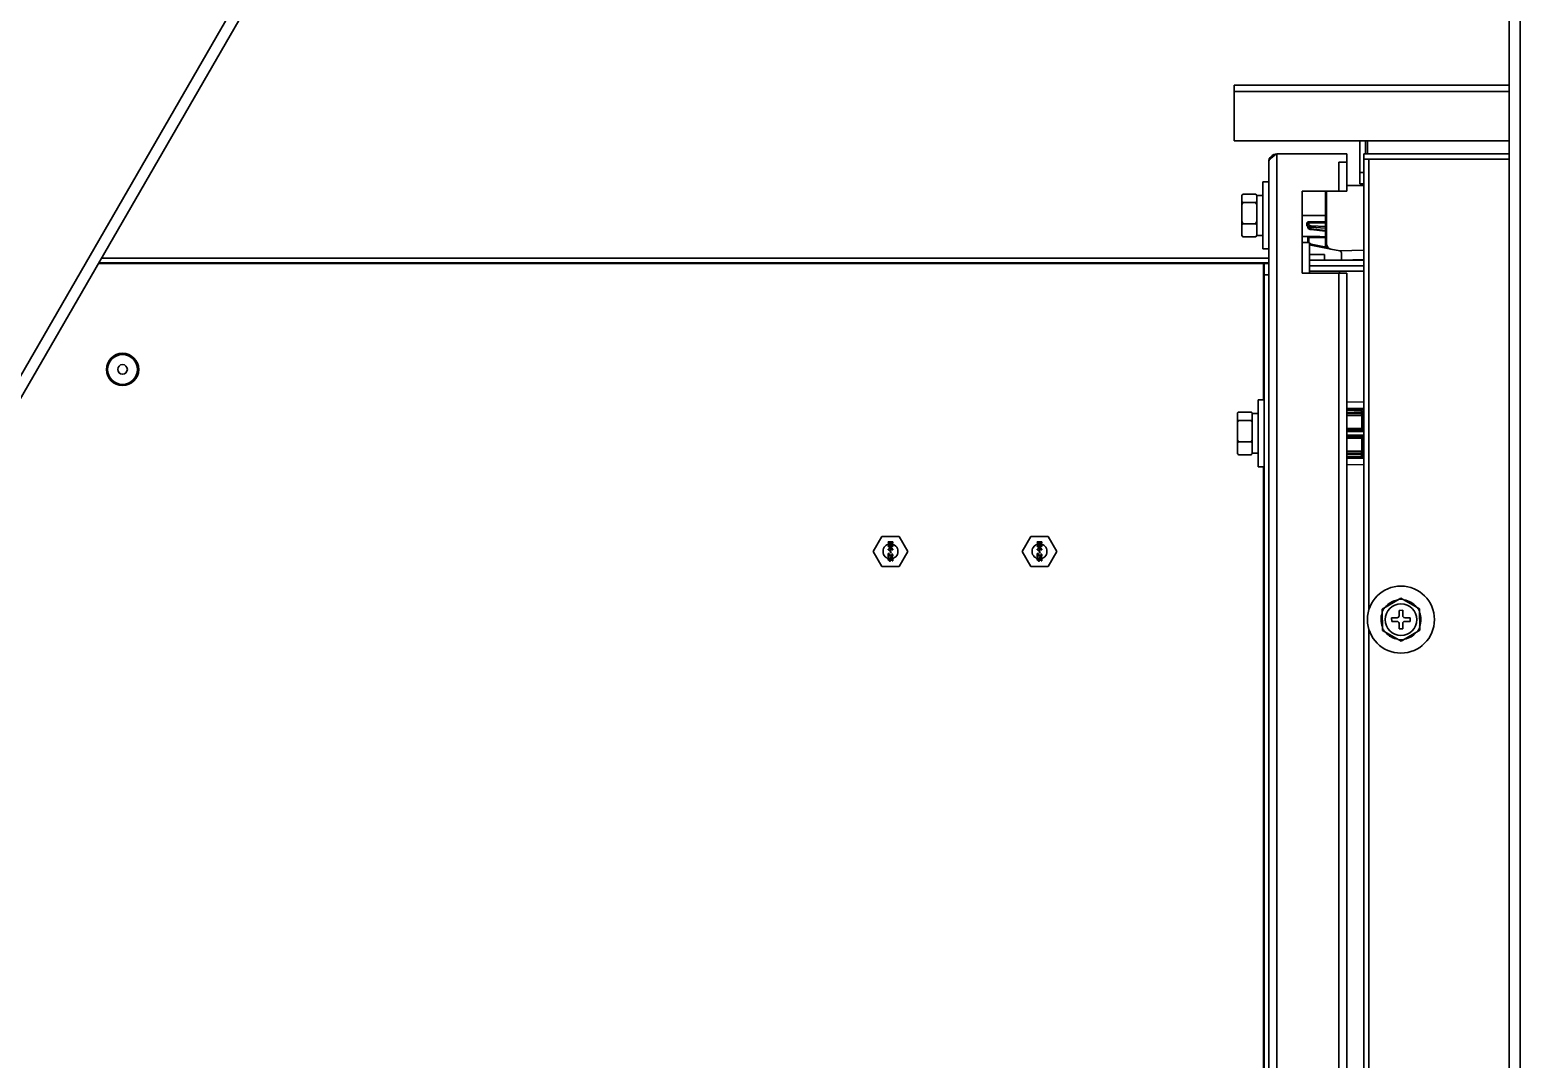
# Model space of a CAD drawing. Header units: millimetres. Extents: x 32496 to 166256, y 3504 to 23939.
# Drawn here: x 83871.3 to 84271.3, y 21299.4 to 21575.8 of the extents above; entities that cross this region are included whole.
import ezdxf

# ---------------------------------------------------------------- set-up
doc = ezdxf.new("R2010")
doc.units = ezdxf.units.MM
doc.layers.get('0').update_dxf_attribs({"lineweight": 35})

# ---------------------------------------------------------------- blocks, each defined once
blk = doc.blocks.new('1250-8')
at = {"color": 9, "linetype": 'Continuous'}
for p, q in [((38781.94, -22858.55), (39278.48, -21998.52)), ((39417.94, -21998.52), (39417.94, -24507.52)), ((39414.94, -22377.72), (39341.19, -22377.72)), ((39352.64, -22394.52), (39352.64, -23332.52)), ((39377.34, -22395.92), (39377.34, -22516.9)), ((39414.94, -22395.92), (39377.34, -22395.92)), ((39369.24, -22404.52), (39369.24, -22396.72)), ((39374.94, -22399.52), (39375.94, -22399.52)), ((39365.65, -22412.63), (39365.65, -22404.52)), ((39359.44, -22411.02), (39365.94, -22411.02)), ((39360.65, -22413.6), (39360.65, -22413.22)), ((39365.65, -22412.63), (39361.24, -22412.69)), ((39361.24, -22413.05), (39365.65, -22412.99)), ((39361.24, -22413.05), (39361.24, -22413.5)), ((39361.75, -22414.17), (39361.75, -22414.6)), ((39361.75, -22414.17), (39365.7, -22414.41)), ((39365.7, -22415.03), (39361.75, -22414.6)), ((39365.65, -22414.01), (39361.8, -22413.77)), ((39365.65, -22414.01), (39365.65, -22412.99)), ((39365.65, -22416.74), (39365.65, -22415.19)), ((39365.7, -22415.03), (39365.7, -22414.41)), ((39360.65, -22416.68), (39360.65, -22416.68)), ((39360.94, -22418), (39361.24, -22418)), ((39365.65, -22416.74), (39361.24, -22416.64)), ((39361.24, -22416.94), (39361.24, -22418)), ((39361.24, -22416.94), (39365.65, -22417.04)), ((39365.88, -22419.5), (39361.8, -22418.69)), ((39365.65, -22419.03), (39365.65, -22417.04)), ((39365.94, -22417.04), (39365.65, -22417.04)), ((39365.65, -22419.03), (39365.94, -22419.03)), ((39366.24, -22419.61), (39366.36, -22419.62)), ((39349.04, -22460.52), (39349.04, -22423.92)), ((39375.94, -22420.36), (39369.51, -22420.53)), ((39350.44, -22426.92), (39349.24, -22426.92)), ((39369.24, -23332.52), (39369.24, -22426.52)), ((39375.65, -22462.88), (39371.44, -22462.77)), ((39375.64, -22463.18), (39371.44, -22463.07)), ((39371.44, -22463.32), (39375.39, -22463.43)), ((39371.44, -22463.82), (39375.38, -22463.93)), ((39375.38, -22464.23), (39375.38, -22463.93)), ((39375.68, -22463.93), (39375.38, -22463.93)), ((39375.64, -22463.18), (39375.39, -22463.43)), ((39375.64, -22463.18), (39375.65, -22462.88)), ((39375.68, -22463.73), (39375.94, -22463.48)), ((39375.68, -22463.93), (39375.68, -22464.23)), ((39371.44, -22464.23), (39375.68, -22464.23)), ((39375.38, -22464.71), (39371.44, -22464.71)), ((39371.44, -22468.24), (39375.48, -22468.24)), ((39371.44, -22468.61), (39375.48, -22468.61)), ((39371.44, -22468.76), (39375.64, -22468.76)), ((39375.64, -22469.06), (39371.44, -22469.06)), ((39371.44, -22469.98), (39375.64, -22469.98)), ((39375.64, -22470.28), (39371.44, -22470.28)), ((39375.48, -22470.43), (39371.44, -22470.43)), ((39375.48, -22470.8), (39371.44, -22470.8)), ((39375.48, -22468.61), (39375.64, -22468.76)), ((39375.64, -22470.28), (39375.48, -22470.43)), ((39375.64, -22469.06), (39375.64, -22468.76)), ((39375.64, -22470.28), (39375.64, -22469.98)), ((39375.94, -22468.46), (39375.78, -22468.31)), ((39375.78, -22470.73), (39375.94, -22470.58)), ((39371.44, -22474.33), (39375.38, -22474.33)), ((39375.68, -22474.81), (39371.44, -22474.81)), ((39375.38, -22475.12), (39371.44, -22475.22)), ((39375.39, -22475.62), (39371.44, -22475.72)), ((39371.44, -22475.97), (39375.64, -22475.86)), ((39375.38, -22475.12), (39375.38, -22474.81)), ((39375.38, -22475.12), (39375.68, -22475.12)), ((39375.39, -22475.62), (39375.64, -22475.86)), ((39375.65, -22476.16), (39375.64, -22475.86)), ((39375.68, -22474.81), (39375.68, -22475.12)), ((39375.94, -22475.56), (39375.68, -22475.32)), ((39349.04, -22735.52), (39349.04, -22478.52)), ((39371.44, -22476.27), (39375.65, -22476.16)), ((39377.34, -22522.17), (39377.34, -22766.9))]:
    blk.add_line(p, q, dxfattribs=at)
at = {"color": 7, "linetype": 'Continuous'}
for p, q in [((38781.94, -22864.55), (39281.94, -21998.52)), ((39414.94, -21998.52), (39414.94, -24507.52)), ((39341.19, -22391.02), (39341.19, -22376.02)), ((39341.19, -22376.02), (39414.94, -22376.02)), ((39414.94, -22391.02), (39341.19, -22391.02)), ((39374.94, -22402.52), (39374.94, -22391.02)), ((39376.44, -22394.52), (39376.44, -22391.02)), ((39376.94, -22391.02), (39376.94, -22394.52)), ((39352.64, -22394.52), (39371.44, -22394.52)), ((39371.44, -22394.52), (39371.44, -22404.52)), ((39375.94, -23408.02), (39375.94, -22394.52)), ((39375.94, -22394.52), (39414.94, -22394.52)), ((39377.34, -22395.92), (39375.94, -22395.92)), ((39350.44, -23332.52), (39350.44, -22396.72)), ((39371.44, -22396.72), (39369.24, -22396.72)), ((39348.84, -22402.02), (39348.84, -22420.02)), ((39350.44, -22402.02), (39348.84, -22402.02)), ((39375.94, -22403.02), (39371.44, -22403.02)), ((39375.94, -22402.52), (39374.94, -22402.52)), ((39343.24, -22416.49), (39343.24, -22405.55)), ((39346.94, -22405.29), (39343.54, -22405.29)), ((39346.94, -22407.53), (39343.54, -22407.53)), ((39347.24, -22416.49), (39347.24, -22405.55)), ((39348.84, -22405.67), (39347.24, -22405.67)), ((39359.44, -22404.52), (39359.44, -22426.52)), ((39359.44, -22404.52), (39371.44, -22404.52)), ((39365.94, -22419.03), (39365.94, -22404.52)), ((39346.94, -22413.26), (39343.54, -22413.26)), ((39360.94, -22413.34), (39360.94, -22414.17)), ((39360.94, -22414.17), (39360.97, -22414.31)), ((39360.97, -22414.31), (39361.04, -22414.45)), ((39361.04, -22414.45), (39361.17, -22414.57)), ((39361.17, -22414.57), (39361.36, -22414.68)), ((39361.77, -22414.77), (39361.77, -22414.77)), ((39365.68, -22415.2), (39361.77, -22414.77)), ((39365.93, -22415.4), (39365.93, -22415.39)), ((39365.94, -22415.49), (39365.93, -22415.4)), ((39346.94, -22416.75), (39343.54, -22416.75)), ((39348.84, -22416.37), (39347.24, -22416.37)), ((39359.44, -22416.65), (39360.65, -22416.68)), ((39361.44, -22418.27), (39359.44, -22418.27)), ((39360.94, -22416.98), (39360.94, -22418)), ((39361.44, -22418.27), (39361.44, -22426.52)), ((39361.75, -22418.98), (39367.15, -22420.06)), ((39036.34, -22423.92), (39350.44, -22423.92)), ((39350.44, -22423.72), (39036.45, -22423.72)), ((39350.44, -22422.52), (39037.15, -22422.52)), ((39070.44, -22423.92), (39070.44, -22423.72)), ((39350.44, -22420.02), (39348.84, -22420.02)), ((39349.24, -22423.92), (39349.24, -23259.32)), ((39365.44, -22421.52), (39361.44, -22421.52)), ((39375.94, -22423.02), (39361.44, -22423.02)), ((39365.44, -22423.02), (39365.44, -22421.52)), ((39369.54, -22420.54), (39367.15, -22420.06)), ((39369.94, -22421.03), (39369.94, -22423.02)), ((39369.94, -22423.02), (39375.94, -22422.86)), ((39359.44, -22426.52), (39371.44, -22426.52)), ((39375.94, -22424.52), (39361.44, -22424.52)), ((39361.44, -22426.02), (39375.94, -22426.02)), ((39369.44, -22426.52), (39369.44, -22426.02)), ((39371.44, -22426.52), (39371.44, -23332.52)), ((39345.74, -22463.79), (39342.34, -22463.79)), ((39347.64, -22460.52), (39347.64, -22478.52)), ((39349.24, -22460.52), (39347.64, -22460.52)), ((39371.44, -22461.06), (39375.94, -22461.18)), ((39342.04, -22474.99), (39342.04, -22464.05)), ((39345.74, -22466.03), (39342.34, -22466.03)), ((39346.04, -22474.99), (39346.04, -22464.05)), ((39347.64, -22464.17), (39346.04, -22464.17)), ((39345.74, -22471.76), (39342.34, -22471.76)), ((39345.74, -22475.25), (39342.34, -22475.25)), ((39347.64, -22474.87), (39346.04, -22474.87)), ((39349.24, -22478.52), (39347.64, -22478.52)), ((39375.94, -22477.86), (39371.44, -22477.98)), ((39244.32, -22501.22), (39246.63, -22497.22)), ((39251.25, -22497.22), (39246.63, -22497.22)), ((39248.34, -22498.8), (39248.34, -22498.65)), ((39248.34, -22498.65), (39249.54, -22498.65)), ((39249.29, -22498.8), (39248.34, -22499.15)), ((39249.29, -22498.8), (39248.34, -22498.8)), ((39248.34, -22499.35), (39248.34, -22499.15)), ((39248.34, -22499.35), (39249.29, -22499.7)), ((39248.34, -22499.85), (39248.34, -22499.7)), ((39248.34, -22499.7), (39249.29, -22499.7)), ((39249.54, -22499.85), (39248.34, -22499.85)), ((39248.47, -22499.25), (39249.54, -22498.87)), ((39249.54, -22499.62), (39248.47, -22499.25)), ((39249.54, -22498.65), (39249.54, -22498.87)), ((39249.54, -22499.62), (39249.54, -22499.85)), ((39251.25, -22497.22), (39253.56, -22501.22)), ((39284.32, -22501.22), (39286.63, -22497.22)), ((39291.25, -22497.22), (39286.63, -22497.22)), ((39288.34, -22498.8), (39288.34, -22498.65)), ((39288.34, -22498.65), (39289.54, -22498.65)), ((39289.29, -22498.8), (39288.34, -22499.15)), ((39289.29, -22498.8), (39288.34, -22498.8)), ((39288.34, -22499.35), (39288.34, -22499.15)), ((39288.34, -22499.35), (39289.29, -22499.7)), ((39288.34, -22499.85), (39288.34, -22499.7)), ((39288.34, -22499.7), (39289.29, -22499.7)), ((39289.54, -22499.85), (39288.34, -22499.85)), ((39288.47, -22499.25), (39289.54, -22498.87)), ((39289.54, -22499.62), (39288.47, -22499.25)), ((39289.54, -22498.65), (39289.54, -22498.87)), ((39289.54, -22499.62), (39289.54, -22499.85)), ((39291.25, -22497.22), (39293.56, -22501.22)), ((39246.63, -22505.22), (39244.32, -22501.22)), ((39248.34, -22500.8), (39248.34, -22500.65)), ((39248.34, -22500.65), (39248.7, -22500.65)), ((39248.7, -22500.8), (39248.34, -22500.8)), ((39248.34, -22502.7), (39248.34, -22501.8)), ((39248.34, -22501.8), (39248.47, -22501.8)), ((39248.47, -22502.7), (39248.34, -22502.7)), ((39248.37, -22503.15), (39248.34, -22503.27)), ((39248.34, -22503.42), (39248.34, -22503.27)), ((39248.34, -22503.42), (39248.37, -22503.55)), ((39248.45, -22503.02), (39248.37, -22503.15)), ((39248.37, -22503.55), (39248.45, -22503.67)), ((39248.55, -22502.95), (39248.45, -22503.02)), ((39248.45, -22503.67), (39248.55, -22503.75)), ((39249.11, -22502.5), (39248.47, -22501.8)), ((39248.47, -22502), (39248.47, -22502.7)), ((39248.47, -22502), (39249.03, -22502.62)), ((39248.47, -22503.27), (39248.5, -22503.17)), ((39248.47, -22503.27), (39248.47, -22503.42)), ((39248.5, -22503.52), (39248.47, -22503.42)), ((39248.5, -22503.17), (39248.55, -22503.1)), ((39248.55, -22503.6), (39248.5, -22503.52)), ((39248.65, -22502.9), (39248.55, -22502.95)), ((39248.55, -22503.1), (39248.65, -22503.05)), ((39248.62, -22503.65), (39248.55, -22503.6)), ((39248.55, -22503.75), (39248.68, -22503.8)), ((39248.7, -22503.67), (39248.62, -22503.65)), ((39248.65, -22502.9), (39248.65, -22503.05)), ((39248.78, -22503.8), (39248.68, -22503.8)), ((39248.7, -22500.65), (39248.7, -22500.05)), ((39248.7, -22500.05), (39248.85, -22500.05)), ((39248.7, -22501.05), (39248.7, -22500.8)), ((39248.85, -22501.05), (39248.7, -22501.05)), ((39248.7, -22503.67), (39248.75, -22503.67)), ((39248.73, -22501.45), (39248.73, -22501.4)), ((39248.73, -22501.4), (39248.91, -22501.4)), ((39248.91, -22501.45), (39248.73, -22501.45)), ((39248.83, -22503.65), (39248.75, -22503.67)), ((39248.8, -22501.25), (39248.78, -22501.27)), ((39248.78, -22501.27), (39248.91, -22501.4)), ((39248.91, -22501.45), (39248.78, -22501.57)), ((39248.78, -22501.57), (39248.8, -22501.6)), ((39248.78, -22503.8), (39248.91, -22503.75)), ((39248.96, -22501.4), (39248.8, -22501.25)), ((39248.8, -22501.6), (39248.96, -22501.45)), ((39248.91, -22503.6), (39248.83, -22503.65)), ((39249.54, -22500.65), (39248.85, -22500.05)), ((39248.85, -22500.22), (39248.85, -22500.65)), ((39248.85, -22500.22), (39249.34, -22500.65)), ((39248.85, -22500.65), (39249.34, -22500.65)), ((39248.85, -22500.8), (39248.85, -22501.05)), ((39249.54, -22500.8), (39248.85, -22500.8)), ((39248.88, -22503.07), (39248.88, -22502.9)), ((39248.88, -22502.9), (39249.54, -22502.9)), ((39248.88, -22503.07), (39248.96, -22503.17)), ((39248.96, -22503.52), (39248.91, -22503.6)), ((39248.91, -22503.75), (39249.01, -22503.67)), ((39249.11, -22501.25), (39248.96, -22501.4)), ((39248.96, -22501.45), (39249.11, -22501.6)), ((39248.96, -22503.17), (39248.98, -22503.27)), ((39248.98, -22503.42), (39248.96, -22503.52)), ((39248.98, -22503.42), (39248.98, -22503.27)), ((39249.01, -22501.4), (39249.13, -22501.27)), ((39249.01, -22501.4), (39249.19, -22501.4)), ((39249.13, -22501.57), (39249.01, -22501.45)), ((39249.19, -22501.45), (39249.01, -22501.45)), ((39249.08, -22503.15), (39249.01, -22503.02)), ((39249.42, -22503.02), (39249.01, -22503.02)), ((39249.01, -22503.67), (39249.08, -22503.55)), ((39249.03, -22502.62), (39249.11, -22502.67)), ((39249.11, -22503.27), (39249.08, -22503.15)), ((39249.08, -22503.55), (39249.11, -22503.42)), ((39249.13, -22501.27), (39249.11, -22501.25)), ((39249.11, -22501.6), (39249.13, -22501.57)), ((39249.21, -22502.55), (39249.11, -22502.5)), ((39249.11, -22502.67), (39249.21, -22502.7)), ((39249.11, -22503.27), (39249.11, -22503.42)), ((39249.19, -22501.4), (39249.19, -22501.45)), ((39249.21, -22502.55), (39249.26, -22502.55)), ((39249.26, -22502.7), (39249.21, -22502.7)), ((39249.26, -22501.95), (39249.26, -22501.82)), ((39249.36, -22501.85), (39249.26, -22501.82)), ((39249.26, -22501.95), (39249.34, -22502)), ((39249.34, -22502.5), (39249.26, -22502.55)), ((39249.26, -22502.7), (39249.36, -22502.67)), ((39249.34, -22502), (39249.39, -22502.07)), ((39249.39, -22502.42), (39249.34, -22502.5)), ((39249.47, -22501.95), (39249.36, -22501.85)), ((39249.36, -22502.67), (39249.47, -22502.57)), ((39249.39, -22502.07), (39249.42, -22502.2)), ((39249.42, -22502.3), (39249.39, -22502.42)), ((39249.42, -22502.3), (39249.42, -22502.2)), ((39249.42, -22503.75), (39249.42, -22503.02)), ((39249.54, -22503.75), (39249.42, -22503.75)), ((39249.52, -22502.05), (39249.47, -22501.95)), ((39249.47, -22502.57), (39249.52, -22502.47)), ((39249.54, -22502.22), (39249.52, -22502.05)), ((39249.52, -22502.47), (39249.54, -22502.32)), ((39249.54, -22500.65), (39249.54, -22500.8)), ((39249.54, -22502.22), (39249.54, -22502.32)), ((39249.54, -22502.9), (39249.54, -22503.75)), ((39253.56, -22501.22), (39251.25, -22505.22)), ((39286.63, -22505.22), (39284.32, -22501.22)), ((39288.34, -22500.8), (39288.34, -22500.65)), ((39288.34, -22500.65), (39288.7, -22500.65)), ((39288.7, -22500.8), (39288.34, -22500.8)), ((39288.34, -22502.7), (39288.34, -22501.8)), ((39288.34, -22501.8), (39288.47, -22501.8)), ((39288.47, -22502.7), (39288.34, -22502.7)), ((39288.37, -22503.15), (39288.34, -22503.27)), ((39288.34, -22503.42), (39288.34, -22503.27)), ((39288.34, -22503.42), (39288.37, -22503.55)), ((39288.45, -22503.02), (39288.37, -22503.15)), ((39288.37, -22503.55), (39288.45, -22503.67)), ((39288.55, -22502.95), (39288.45, -22503.02)), ((39288.45, -22503.67), (39288.55, -22503.75)), ((39289.11, -22502.5), (39288.47, -22501.8)), ((39288.47, -22502), (39288.47, -22502.7)), ((39288.47, -22502), (39289.03, -22502.62)), ((39288.47, -22503.27), (39288.5, -22503.17)), ((39288.47, -22503.27), (39288.47, -22503.42)), ((39288.5, -22503.52), (39288.47, -22503.42)), ((39288.5, -22503.17), (39288.55, -22503.1)), ((39288.55, -22503.6), (39288.5, -22503.52)), ((39288.65, -22502.9), (39288.55, -22502.95)), ((39288.55, -22503.1), (39288.65, -22503.05)), ((39288.62, -22503.65), (39288.55, -22503.6)), ((39288.55, -22503.75), (39288.68, -22503.8)), ((39288.7, -22503.67), (39288.62, -22503.65)), ((39288.65, -22502.9), (39288.65, -22503.05)), ((39288.78, -22503.8), (39288.68, -22503.8)), ((39288.7, -22500.65), (39288.7, -22500.05)), ((39288.7, -22500.05), (39288.85, -22500.05)), ((39288.7, -22501.05), (39288.7, -22500.8)), ((39288.85, -22501.05), (39288.7, -22501.05)), ((39288.7, -22503.67), (39288.75, -22503.67)), ((39288.73, -22501.45), (39288.73, -22501.4)), ((39288.73, -22501.4), (39288.91, -22501.4)), ((39288.91, -22501.45), (39288.73, -22501.45)), ((39288.83, -22503.65), (39288.75, -22503.67)), ((39288.8, -22501.25), (39288.78, -22501.27)), ((39288.78, -22501.27), (39288.91, -22501.4)), ((39288.91, -22501.45), (39288.78, -22501.57)), ((39288.78, -22501.57), (39288.8, -22501.6)), ((39288.78, -22503.8), (39288.91, -22503.75)), ((39288.96, -22501.4), (39288.8, -22501.25)), ((39288.8, -22501.6), (39288.96, -22501.45)), ((39288.91, -22503.6), (39288.83, -22503.65)), ((39289.54, -22500.65), (39288.85, -22500.05)), ((39288.85, -22500.22), (39288.85, -22500.65)), ((39288.85, -22500.22), (39289.34, -22500.65)), ((39288.85, -22500.65), (39289.34, -22500.65)), ((39288.85, -22500.8), (39288.85, -22501.05)), ((39289.54, -22500.8), (39288.85, -22500.8)), ((39288.88, -22503.07), (39288.88, -22502.9)), ((39288.88, -22502.9), (39289.54, -22502.9)), ((39288.88, -22503.07), (39288.96, -22503.17)), ((39288.96, -22503.52), (39288.91, -22503.6)), ((39288.91, -22503.75), (39289.01, -22503.67)), ((39289.11, -22501.25), (39288.96, -22501.4)), ((39288.96, -22501.45), (39289.11, -22501.6)), ((39288.96, -22503.17), (39288.98, -22503.27)), ((39288.98, -22503.42), (39288.96, -22503.52)), ((39288.98, -22503.42), (39288.98, -22503.27)), ((39289.01, -22501.4), (39289.13, -22501.27)), ((39289.01, -22501.4), (39289.19, -22501.4)), ((39289.13, -22501.57), (39289.01, -22501.45)), ((39289.19, -22501.45), (39289.01, -22501.45)), ((39289.08, -22503.15), (39289.01, -22503.02)), ((39289.42, -22503.02), (39289.01, -22503.02)), ((39289.01, -22503.67), (39289.08, -22503.55)), ((39289.03, -22502.62), (39289.11, -22502.67)), ((39289.11, -22503.27), (39289.08, -22503.15)), ((39289.08, -22503.55), (39289.11, -22503.42)), ((39289.13, -22501.27), (39289.11, -22501.25)), ((39289.11, -22501.6), (39289.13, -22501.57)), ((39289.21, -22502.55), (39289.11, -22502.5)), ((39289.11, -22502.67), (39289.21, -22502.7)), ((39289.11, -22503.27), (39289.11, -22503.42)), ((39289.19, -22501.4), (39289.19, -22501.45)), ((39289.21, -22502.55), (39289.26, -22502.55)), ((39289.26, -22502.7), (39289.21, -22502.7)), ((39289.26, -22501.95), (39289.26, -22501.82)), ((39289.36, -22501.85), (39289.26, -22501.82)), ((39289.26, -22501.95), (39289.34, -22502)), ((39289.34, -22502.5), (39289.26, -22502.55)), ((39289.26, -22502.7), (39289.36, -22502.67)), ((39289.34, -22502), (39289.39, -22502.07)), ((39289.39, -22502.42), (39289.34, -22502.5)), ((39289.47, -22501.95), (39289.36, -22501.85)), ((39289.36, -22502.67), (39289.47, -22502.57)), ((39289.39, -22502.07), (39289.42, -22502.2)), ((39289.42, -22502.3), (39289.39, -22502.42)), ((39289.42, -22502.3), (39289.42, -22502.2)), ((39289.42, -22503.75), (39289.42, -22503.02)), ((39289.54, -22503.75), (39289.42, -22503.75)), ((39289.52, -22502.05), (39289.47, -22501.95)), ((39289.47, -22502.57), (39289.52, -22502.47)), ((39289.54, -22502.22), (39289.52, -22502.05)), ((39289.52, -22502.47), (39289.54, -22502.32)), ((39289.54, -22500.65), (39289.54, -22500.8)), ((39289.54, -22502.22), (39289.54, -22502.32)), ((39289.54, -22502.9), (39289.54, -22503.75)), ((39293.56, -22501.22), (39291.25, -22505.22)), ((39246.63, -22505.22), (39251.25, -22505.22)), ((39286.63, -22505.22), (39291.25, -22505.22)), ((39380.92, -22516.68), (39385.89, -22513.75)), ((39385.89, -22513.75), (39390.92, -22516.59)), ((39380.97, -22522.45), (39380.92, -22516.68)), ((39383.44, -22519.04), (39384.94, -22519.03)), ((39383.45, -22520.04), (39383.44, -22519.04)), ((39385.42, -22517.03), (39386.42, -22517.02)), ((39385.43, -22518.53), (39385.42, -22517.03)), ((39386.42, -22517.02), (39386.43, -22518.52)), ((39386.94, -22519.01), (39388.44, -22519)), ((39388.45, -22520), (39386.95, -22520.01)), ((39388.44, -22519), (39388.45, -22520)), ((39390.97, -22522.36), (39390.92, -22516.59)), ((39385.99, -22525.29), (39380.97, -22522.45)), ((39384.95, -22520.03), (39383.45, -22520.04)), ((39385.47, -22522.03), (39385.45, -22520.53)), ((39386.47, -22522.02), (39385.47, -22522.03)), ((39390.97, -22522.36), (39385.99, -22525.29)), ((39386.45, -22520.52), (39386.47, -22522.02))]:
    blk.add_line(p, q, dxfattribs=at)
for points in [[(39361.36, -22414.68), (39361.59, -22414.75), (39361.77, -22414.77)], [(39365.93, -22415.39), (39365.88, -22415.31), (39365.81, -22415.25), (39365.73, -22415.21), (39365.68, -22415.2)]]:
    blk.add_lwpolyline(points, dxfattribs=at)
at = {"color": 9, "linetype": 'Continuous'}
blk.add_lwpolyline([(39365.65, -22416.74), (39364.18, -22416.71), (39362.71, -22416.68), (39361.24, -22416.64)], dxfattribs=at)
at = {"color": 7, "linetype": 'Continuous'}
for centre, radius in [((39042.83, -22452.36), 4.33), ((39042.83, -22452.36), 4), ((39042.83, -22452.36), 1.3), ((39248.94, -22501.22), 2), ((39288.94, -22501.22), 2), ((39385.94, -22519.52), 9), ((39385.94, -22519.52), 4.25)]:
    blk.add_circle(centre, radius, dxfattribs=at)
for centre, radius, start, end in [((39352.64, -22396.72), 2.2, 90, 180), ((39360.64, -22416.98), 0.3, 0.784, 88.5), ((39361.94, -22418), 1, 180, 193.1139), ((39361.94, -22418), 1, 245.5738, 258.6901), ((39367.44, -22418.59), 1.5, 180.0036, 258.6939), ((39369.44, -22421.03), 0.5, 0.0001, 78.6901), ((39385.94, -22519.52), 5.35, 99.6691, 141.3485), ((39385.94, -22519.52), 5.47, 84.5164, 96.5013), ((39385.94, -22519.52), 5.35, 39.6691, 81.3485), ((39385.94, -22519.52), 5.35, 159.6691, 201.3485), ((39385.94, -22519.52), 5.47, 144.5164, 156.5013), ((39384.93, -22518.53), 0.5, 270.5088, 0.5088), ((39386.93, -22518.51), 0.5, 180.5088, 270.5088), ((39385.94, -22519.52), 5.47, 24.5164, 36.5013), ((39385.94, -22519.52), 5.35, 339.6691, 21.3485), ((39385.94, -22519.52), 5.47, 204.5164, 216.5013), ((39385.94, -22519.52), 5.35, 219.6691, 261.3485), ((39384.95, -22520.53), 0.5, 0.5088, 90.5088), ((39386.95, -22520.51), 0.5, 90.5088, 180.5088), ((39385.94, -22519.52), 5.35, 279.6691, 321.3485), ((39385.94, -22519.52), 5.47, 324.5164, 336.5013), ((39385.94, -22519.52), 5.47, 264.5164, 276.5013)]:
    blk.add_arc(centre, radius, start, end, dxfattribs=at)
at = {"color": 9, "linetype": 'Continuous'}
for centre, radius, start, end in [((39361.94, -22418), 0.705, 180.0638, 195.7304), ((39375.38, -22463.73), 0.3, 0.0456, 88.4544), ((39375.48, -22468.31), 0.3, 270.0471, 359.9529), ((39375.48, -22470.73), 0.3, 0.0471, 89.9529), ((39375.38, -22475.32), 0.3, 271.5456, 359.9544)]:
    blk.add_arc(centre, radius, start, end, dxfattribs=at)
at = {"color": 7, "linetype": 'Continuous'}
for points, knots in [([(39350.44, -22396.72), (39350.44, -22396.63), (39350.47, -22396.43), (39350.61, -22396.15), (39350.82, -22395.88), (39351.21, -22395.5), (39351.82, -22395.04), (39352.36, -22394.7), (39352.64, -22394.52)], [0, 0, 0, 0, 0.086488, 0.180413, 0.28672, 0.407305, 0.687399, 1, 1, 1, 1]), ([(39343.54, -22405.29), (39343.52, -22405.31), (39343.41, -22405.4), (39343.31, -22405.48), (39343.24, -22405.55)], [0, 0, 0, 0, 0.257734, 1, 1, 1, 1]), ([(39343.24, -22407.27), (39343.27, -22407.3), (39343.36, -22407.38), (39343.46, -22407.47), (39343.54, -22407.53)], [0, 0, 0, 0, 0.242066, 1, 1, 1, 1]), ([(39346.94, -22405.29), (39346.97, -22405.31), (39347.07, -22405.4), (39347.17, -22405.48), (39347.24, -22405.55)], [0, 0, 0, 0, 0.257734, 1, 1, 1, 1]), ([(39347.24, -22407.27), (39347.22, -22407.3), (39347.12, -22407.38), (39347.02, -22407.47), (39346.94, -22407.53)], [0, 0, 0, 0, 0.242066, 1, 1, 1, 1]), ([(39343.54, -22413.26), (39343.52, -22413.29), (39343.41, -22413.42), (39343.31, -22413.55), (39343.24, -22413.66)], [0, 0, 0, 0, 0.253627, 1, 1, 1, 1]), ([(39346.94, -22413.26), (39346.97, -22413.29), (39347.08, -22413.42), (39347.17, -22413.55), (39347.24, -22413.66)], [0, 0, 0, 0, 0.253626, 1, 1, 1, 1]), ([(39343.24, -22416.35), (39343.27, -22416.38), (39343.36, -22416.52), (39343.46, -22416.65), (39343.54, -22416.75)], [0, 0, 0, 0, 0.246345, 1, 1, 1, 1]), ([(39343.54, -22416.75), (39343.52, -22416.73), (39343.41, -22416.65), (39343.31, -22416.56), (39343.24, -22416.49)], [0, 0, 0, 0, 0.257734, 1, 1, 1, 1]), ([(39347.24, -22416.35), (39347.22, -22416.38), (39347.13, -22416.52), (39347.02, -22416.65), (39346.94, -22416.75)], [0, 0, 0, 0, 0.246346, 1, 1, 1, 1]), ([(39346.94, -22416.75), (39346.97, -22416.73), (39347.07, -22416.65), (39347.17, -22416.56), (39347.24, -22416.49)], [0, 0, 0, 0, 0.257734, 1, 1, 1, 1]), ([(39342.34, -22463.79), (39342.32, -22463.81), (39342.21, -22463.9), (39342.11, -22463.98), (39342.04, -22464.05)], [0, 0, 0, 0, 0.257734, 1, 1, 1, 1]), ([(39345.74, -22463.79), (39345.77, -22463.81), (39345.87, -22463.9), (39345.97, -22463.98), (39346.04, -22464.05)], [0, 0, 0, 0, 0.257734, 1, 1, 1, 1]), ([(39342.04, -22465.77), (39342.07, -22465.8), (39342.16, -22465.88), (39342.26, -22465.97), (39342.34, -22466.03)], [0, 0, 0, 0, 0.242066, 1, 1, 1, 1]), ([(39346.04, -22465.77), (39346.02, -22465.8), (39345.92, -22465.88), (39345.82, -22465.97), (39345.74, -22466.03)], [0, 0, 0, 0, 0.242066, 1, 1, 1, 1]), ([(39342.34, -22471.76), (39342.32, -22471.79), (39342.21, -22471.92), (39342.11, -22472.05), (39342.04, -22472.16)], [0, 0, 0, 0, 0.253627, 1, 1, 1, 1]), ([(39345.74, -22471.76), (39345.77, -22471.79), (39345.88, -22471.92), (39345.97, -22472.05), (39346.04, -22472.16)], [0, 0, 0, 0, 0.253626, 1, 1, 1, 1]), ([(39342.04, -22474.85), (39342.07, -22474.88), (39342.16, -22475.02), (39342.26, -22475.15), (39342.34, -22475.25)], [0, 0, 0, 0, 0.246345, 1, 1, 1, 1]), ([(39342.34, -22475.25), (39342.32, -22475.23), (39342.21, -22475.15), (39342.11, -22475.06), (39342.04, -22474.99)], [0, 0, 0, 0, 0.257734, 1, 1, 1, 1]), ([(39346.04, -22474.85), (39346.02, -22474.88), (39345.93, -22475.02), (39345.82, -22475.15), (39345.74, -22475.25)], [0, 0, 0, 0, 0.246346, 1, 1, 1, 1]), ([(39345.74, -22475.25), (39345.77, -22475.23), (39345.87, -22475.15), (39345.97, -22475.06), (39346.04, -22474.99)], [0, 0, 0, 0, 0.257734, 1, 1, 1, 1])]:
    blk.add_open_spline(points, degree=3, knots=knots, dxfattribs=at)
for points in [[(39343.54, -22407.53), (39343.44, -22407.74), (39343.33, -22407.96), (39343.24, -22408.18)], [(39346.94, -22407.53), (39347.05, -22407.74), (39347.15, -22407.96), (39347.24, -22408.18)], [(39343.24, -22412.6), (39343.33, -22412.82), (39343.44, -22413.04), (39343.54, -22413.26)], [(39347.24, -22412.6), (39347.15, -22412.82), (39347.05, -22413.04), (39346.94, -22413.26)], [(39342.34, -22466.03), (39342.24, -22466.24), (39342.13, -22466.46), (39342.04, -22466.68)], [(39345.74, -22466.03), (39345.85, -22466.24), (39345.95, -22466.46), (39346.04, -22466.68)], [(39342.04, -22471.1), (39342.13, -22471.32), (39342.24, -22471.54), (39342.34, -22471.76)], [(39346.04, -22471.1), (39345.95, -22471.32), (39345.85, -22471.54), (39345.74, -22471.76)]]:
    blk.add_open_spline(points, degree=3, dxfattribs=at)
at = {"color": 9, "linetype": 'Continuous'}
for points, knots in [([(39360.65, -22413.22), (39360.65, -22413.19), (39360.66, -22413.12), (39360.69, -22413.01), (39360.75, -22412.92), (39360.85, -22412.82), (39361.01, -22412.72), (39361.16, -22412.69), (39361.24, -22412.69)], [0, 0, 0, 0, 0.119855, 0.241239, 0.364379, 0.489352, 0.74274, 1, 1, 1, 1]), ([(39360.94, -22413.34), (39360.94, -22413.33), (39360.94, -22413.31), (39360.92, -22413.29), (39360.89, -22413.27), (39360.84, -22413.25), (39360.76, -22413.23), (39360.69, -22413.22), (39360.65, -22413.22)], [0, 0, 0, 0, 0.064235, 0.143157, 0.244713, 0.370002, 0.67538, 1, 1, 1, 1]), ([(39360.94, -22414.03), (39360.9, -22414.01), (39360.82, -22413.96), (39360.73, -22413.86), (39360.67, -22413.74), (39360.65, -22413.65), (39360.65, -22413.6)], [0, 0, 0, 0, 0.260651, 0.512763, 0.757802, 1, 1, 1, 1]), ([(39360.65, -22413.6), (39360.69, -22413.6), (39360.76, -22413.61), (39360.84, -22413.63), (39360.89, -22413.66), (39360.92, -22413.69), (39360.94, -22413.71), (39360.94, -22413.73), (39360.94, -22413.74)], [0, 0, 0, 0, 0.313951, 0.612532, 0.737903, 0.842572, 0.927695, 1, 1, 1, 1]), ([(39360.94, -22413.34), (39360.94, -22413.3), (39360.96, -22413.22), (39361.02, -22413.13), (39361.12, -22413.07), (39361.2, -22413.05), (39361.24, -22413.05)], [0, 0, 0, 0, 0.24522, 0.495748, 0.747865, 1, 1, 1, 1]), ([(39360.94, -22413.77), (39360.94, -22413.74), (39360.96, -22413.66), (39361.02, -22413.57), (39361.12, -22413.51), (39361.2, -22413.5), (39361.24, -22413.5)], [0, 0, 0, 0, 0.230298, 0.485233, 0.749508, 1, 1, 1, 1]), ([(39360.94, -22413.77), (39360.94, -22413.79), (39360.95, -22413.85), (39361, -22413.92), (39361.08, -22413.98), (39361.17, -22414.04), (39361.29, -22414.09), (39361.49, -22414.14), (39361.64, -22414.16), (39361.75, -22414.17)], [0, 0, 0, 0, 0.076401, 0.161702, 0.26192, 0.37955, 0.514473, 0.664887, 1, 1, 1, 1]), ([(39360.94, -22414.17), (39360.94, -22414.2), (39360.95, -22414.25), (39361, -22414.32), (39361.08, -22414.39), (39361.17, -22414.45), (39361.29, -22414.5), (39361.48, -22414.56), (39361.64, -22414.59), (39361.75, -22414.6)], [0, 0, 0, 0, 0.076135, 0.161856, 0.262735, 0.380938, 0.51615, 0.666459, 1, 1, 1, 1]), ([(39361.24, -22413.05), (39361.24, -22413.03), (39361.24, -22412.98), (39361.24, -22412.86), (39361.24, -22412.76), (39361.24, -22412.69)], [0, 0, 0, 0, 0.164508, 0.416986, 1, 1, 1, 1]), ([(39361.8, -22413.77), (39361.72, -22413.77), (39361.59, -22413.75), (39361.43, -22413.7), (39361.33, -22413.65), (39361.28, -22413.6), (39361.24, -22413.55), (39361.24, -22413.51), (39361.24, -22413.5)], [0, 0, 0, 0, 0.335648, 0.620634, 0.738131, 0.838271, 0.923516, 1, 1, 1, 1]), ([(39361.8, -22413.77), (39361.79, -22413.8), (39361.77, -22413.85), (39361.76, -22413.95), (39361.75, -22414.06), (39361.75, -22414.13), (39361.75, -22414.17)], [0, 0, 0, 0, 0.170437, 0.430118, 0.729298, 1, 1, 1, 1]), ([(39361.75, -22414.6), (39361.75, -22414.62), (39361.75, -22414.66), (39361.75, -22414.71), (39361.76, -22414.74), (39361.76, -22414.76), (39361.77, -22414.77), (39361.77, -22414.77)], [0, 0, 0, 0, 0.365909, 0.678705, 0.80121, 0.895117, 1, 1, 1, 1]), ([(39365.65, -22412.63), (39365.65, -22412.7), (39365.65, -22412.8), (39365.65, -22412.92), (39365.65, -22412.97), (39365.65, -22412.99)], [0, 0, 0, 0, 0.582954, 0.835024, 1, 1, 1, 1]), ([(39365.65, -22412.63), (39365.69, -22412.63), (39365.76, -22412.64), (39365.84, -22412.65), (39365.89, -22412.67), (39365.92, -22412.68), (39365.94, -22412.7), (39365.94, -22412.72)], [0, 0, 0, 0, 0.356235, 0.661164, 0.782323, 0.878461, 1, 1, 1, 1]), ([(39365.94, -22412.72), (39365.94, -22412.75), (39365.93, -22412.82), (39365.86, -22412.91), (39365.77, -22412.97), (39365.69, -22412.99), (39365.65, -22412.99)], [0, 0, 0, 0, 0.238748, 0.484115, 0.73873, 1, 1, 1, 1]), ([(39365.65, -22414.01), (39365.69, -22414.01), (39365.76, -22413.99), (39365.86, -22413.93), (39365.93, -22413.84), (39365.94, -22413.77), (39365.94, -22413.74)], [0, 0, 0, 0, 0.251323, 0.51588, 0.770475, 1, 1, 1, 1]), ([(39365.65, -22414.01), (39365.66, -22414.03), (39365.68, -22414.09), (39365.69, -22414.18), (39365.7, -22414.3), (39365.7, -22414.37), (39365.7, -22414.41)], [0, 0, 0, 0, 0.179958, 0.430545, 0.718262, 1, 1, 1, 1]), ([(39365.7, -22415.03), (39365.7, -22415.05), (39365.7, -22415.08), (39365.7, -22415.13), (39365.7, -22415.15), (39365.69, -22415.17), (39365.69, -22415.19), (39365.68, -22415.2), (39365.68, -22415.2)], [0, 0, 0, 0, 0.402039, 0.570032, 0.711348, 0.824342, 0.90822, 1, 1, 1, 1]), ([(39365.94, -22414.54), (39365.94, -22414.53), (39365.94, -22414.51), (39365.93, -22414.49), (39365.9, -22414.47), (39365.86, -22414.44), (39365.79, -22414.42), (39365.73, -22414.41), (39365.7, -22414.41)], [0, 0, 0, 0, 0.074366, 0.160552, 0.264844, 0.388486, 0.68232, 1, 1, 1, 1]), ([(39365.7, -22415.03), (39365.73, -22415.03), (39365.79, -22415.04), (39365.86, -22415.06), (39365.9, -22415.09), (39365.93, -22415.11), (39365.94, -22415.13), (39365.94, -22415.15), (39365.94, -22415.15)], [0, 0, 0, 0, 0.31768, 0.611514, 0.735156, 0.839448, 0.925634, 1, 1, 1, 1]), ([(39361.24, -22416.64), (39361.2, -22416.64), (39361.12, -22416.64), (39361.02, -22416.64), (39360.92, -22416.65), (39360.83, -22416.65), (39360.77, -22416.66), (39360.72, -22416.66), (39360.7, -22416.67), (39360.68, -22416.67), (39360.66, -22416.67), (39360.66, -22416.68), (39360.65, -22416.68), (39360.65, -22416.68)], [0, 0, 0, 0, 0.190919, 0.374925, 0.545604, 0.697045, 0.823054, 0.874799, 0.918207, 0.952762, 0.977984, 0.993619, 1, 1, 1, 1]), ([(39360.94, -22416.98), (39360.94, -22416.94), (39360.93, -22416.86), (39360.86, -22416.76), (39360.77, -22416.7), (39360.69, -22416.68), (39360.65, -22416.68)], [0, 0, 0, 0, 0.240367, 0.499888, 0.759479, 1, 1, 1, 1]), ([(39360.94, -22416.98), (39360.94, -22416.98), (39360.95, -22416.97), (39360.95, -22416.97), (39360.96, -22416.97)], [0, 0, 0, 0, 0.313195, 1, 1, 1, 1]), ([(39360.96, -22416.97), (39360.97, -22416.96), (39361.01, -22416.96), (39361.07, -22416.95), (39361.15, -22416.94), (39361.21, -22416.94), (39361.24, -22416.94)], [0, 0, 0, 0, 0.15542, 0.389307, 0.679473, 1, 1, 1, 1]), ([(39361.24, -22416.64), (39361.24, -22416.65), (39361.24, -22416.66), (39361.24, -22416.69), (39361.24, -22416.75), (39361.24, -22416.84), (39361.24, -22416.91), (39361.24, -22416.94)], [0, 0, 0, 0, 0.038918, 0.109549, 0.343324, 0.662815, 1, 1, 1, 1]), ([(39361.8, -22418.69), (39361.73, -22418.67), (39361.6, -22418.63), (39361.49, -22418.54), (39361.44, -22418.5)], [0, 0, 0, 0, 0.499959, 1, 1, 1, 1]), ([(39361.8, -22418.69), (39361.79, -22418.71), (39361.79, -22418.74), (39361.78, -22418.79), (39361.77, -22418.85), (39361.76, -22418.89), (39361.75, -22418.93), (39361.75, -22418.95), (39361.75, -22418.96), (39361.75, -22418.97), (39361.75, -22418.98), (39361.75, -22418.98), (39361.75, -22418.98), (39361.75, -22418.98)], [0, 0, 0, 0, 0.182247, 0.368109, 0.546915, 0.706564, 0.835889, 0.887222, 0.928884, 0.960484, 0.982416, 0.995298, 1, 1, 1, 1]), ([(39365.94, -22417.04), (39365.94, -22417), (39365.93, -22416.93), (39365.86, -22416.83), (39365.77, -22416.76), (39365.69, -22416.75), (39365.65, -22416.74)], [0, 0, 0, 0, 0.248667, 0.498064, 0.748589, 1, 1, 1, 1]), ([(39365.65, -22417.04), (39365.65, -22417.01), (39365.65, -22416.94), (39365.65, -22416.85), (39365.65, -22416.79), (39365.65, -22416.75), (39365.65, -22416.74)], [0, 0, 0, 0, 0.340665, 0.658876, 0.889672, 1, 1, 1, 1]), ([(39365.88, -22419.5), (39365.81, -22419.45), (39365.69, -22419.3), (39365.65, -22419.12), (39365.65, -22419.03)], [0, 0, 0, 0, 0.499869, 1, 1, 1, 1]), ([(39366.06, -22419.27), (39366.05, -22419.28), (39366.03, -22419.31), (39365.99, -22419.36), (39365.94, -22419.43), (39365.9, -22419.48), (39365.88, -22419.5)], [0, 0, 0, 0, 0.105378, 0.331661, 0.651015, 1, 1, 1, 1]), ([(39366.24, -22419.61), (39366.15, -22419.6), (39366.02, -22419.57), (39365.9, -22419.52), (39365.88, -22419.5)], [0, 0, 0, 0, 0.749545, 1, 1, 1, 1]), ([(39366.06, -22419.27), (39366.02, -22419.24), (39365.96, -22419.17), (39365.94, -22419.07), (39365.94, -22419.03)], [0, 0, 0, 0, 0.496518, 1, 1, 1, 1]), ([(39366.14, -22419.32), (39366.13, -22419.32), (39366.1, -22419.31), (39366.07, -22419.29), (39366.06, -22419.27)], [0, 0, 0, 0, 0.246944, 1, 1, 1, 1]), ([(39366.24, -22419.48), (39366.24, -22419.49), (39366.24, -22419.53), (39366.24, -22419.57), (39366.24, -22419.61)], [0, 0, 0, 0, 0.239779, 1, 1, 1, 1]), ([(39375.38, -22463.93), (39375.38, -22463.89), (39375.38, -22463.83), (39375.38, -22463.74), (39375.38, -22463.66), (39375.38, -22463.58), (39375.38, -22463.53), (39375.39, -22463.49), (39375.39, -22463.47), (39375.39, -22463.45), (39375.39, -22463.44), (39375.39, -22463.43), (39375.39, -22463.43), (39375.39, -22463.43)], [0, 0, 0, 0, 0.191865, 0.376744, 0.547504, 0.697965, 0.822471, 0.873511, 0.916408, 0.950791, 0.976313, 0.992755, 1, 1, 1, 1]), ([(39375.64, -22463.18), (39375.72, -22463.18), (39375.87, -22463.25), (39375.94, -22463.4), (39375.94, -22463.48)], [0, 0, 0, 0, 0.500055, 1, 1, 1, 1]), ([(39375.65, -22462.88), (39375.7, -22462.88), (39375.8, -22462.89), (39375.9, -22462.94), (39375.94, -22462.96)], [0, 0, 0, 0, 0.499995, 1, 1, 1, 1]), ([(39375.68, -22463.93), (39375.68, -22463.9), (39375.68, -22463.86), (39375.68, -22463.82), (39375.68, -22463.79), (39375.68, -22463.76), (39375.68, -22463.75), (39375.68, -22463.74), (39375.68, -22463.73), (39375.68, -22463.73), (39375.68, -22463.73), (39375.68, -22463.73)], [0, 0, 0, 0, 0.376256, 0.547284, 0.697782, 0.821563, 0.915064, 0.949559, 0.975412, 0.992291, 1, 1, 1, 1]), ([(39375.38, -22464.23), (39375.38, -22464.33), (39375.38, -22464.47), (39375.38, -22464.63), (39375.38, -22464.69), (39375.38, -22464.71)], [0, 0, 0, 0, 0.626748, 0.857897, 1, 1, 1, 1]), ([(39375.38, -22464.71), (39375.42, -22464.71), (39375.5, -22464.7), (39375.6, -22464.63), (39375.66, -22464.53), (39375.68, -22464.46), (39375.68, -22464.42)], [0, 0, 0, 0, 0.24419, 0.506199, 0.764301, 1, 1, 1, 1]), ([(39375.38, -22464.71), (39375.39, -22464.78), (39375.4, -22464.95), (39375.42, -22465.39), (39375.44, -22466.09), (39375.47, -22467.1), (39375.47, -22467.84), (39375.48, -22468.24)], [0, 0, 0, 0, 0.061441, 0.144553, 0.370069, 0.661671, 1, 1, 1, 1]), ([(39375.68, -22464.42), (39375.68, -22464.41), (39375.68, -22464.39), (39375.68, -22464.32), (39375.68, -22464.27), (39375.68, -22464.23)], [0, 0, 0, 0, 0.142084, 0.37268, 1, 1, 1, 1]), ([(39375.68, -22464.42), (39375.69, -22464.5), (39375.7, -22464.68), (39375.72, -22465.14), (39375.74, -22465.89), (39375.77, -22466.95), (39375.77, -22467.74), (39375.78, -22468.16)], [0, 0, 0, 0, 0.061395, 0.144509, 0.37004, 0.66166, 1, 1, 1, 1]), ([(39375.48, -22470.8), (39375.47, -22471.2), (39375.47, -22471.94), (39375.44, -22472.95), (39375.42, -22473.66), (39375.4, -22474.09), (39375.39, -22474.26), (39375.38, -22474.33)], [0, 0, 0, 0, 0.338355, 0.629954, 0.855464, 0.938566, 1, 1, 1, 1]), ([(39375.48, -22468.24), (39375.51, -22468.24), (39375.57, -22468.23), (39375.64, -22468.22), (39375.68, -22468.22), (39375.72, -22468.2), (39375.75, -22468.19), (39375.77, -22468.17), (39375.78, -22468.16)], [0, 0, 0, 0, 0.342341, 0.509911, 0.661781, 0.788869, 0.88694, 1, 1, 1, 1]), ([(39375.48, -22468.24), (39375.48, -22468.29), (39375.48, -22468.36), (39375.48, -22468.44), (39375.48, -22468.5), (39375.48, -22468.54), (39375.48, -22468.57), (39375.48, -22468.59), (39375.48, -22468.6), (39375.48, -22468.6), (39375.48, -22468.61), (39375.48, -22468.61)], [0, 0, 0, 0, 0.393038, 0.563438, 0.710435, 0.830302, 0.919884, 0.952586, 0.976912, 0.992743, 1, 1, 1, 1]), ([(39375.48, -22470.43), (39375.48, -22470.43), (39375.48, -22470.44), (39375.48, -22470.44), (39375.48, -22470.45), (39375.48, -22470.47), (39375.48, -22470.5), (39375.48, -22470.54), (39375.48, -22470.6), (39375.48, -22470.69), (39375.48, -22470.76), (39375.48, -22470.8)], [0, 0, 0, 0, 0.007257, 0.023087, 0.047413, 0.080116, 0.169697, 0.289565, 0.436561, 0.606962, 1, 1, 1, 1]), ([(39375.48, -22470.8), (39375.51, -22470.8), (39375.57, -22470.81), (39375.64, -22470.82), (39375.68, -22470.83), (39375.72, -22470.84), (39375.75, -22470.85), (39375.77, -22470.87), (39375.78, -22470.88)], [0, 0, 0, 0, 0.340142, 0.507352, 0.659399, 0.787095, 0.885926, 1, 1, 1, 1]), ([(39375.94, -22468.46), (39375.94, -22468.54), (39375.87, -22468.7), (39375.71, -22468.76), (39375.64, -22468.76)], [0, 0, 0, 0, 0.500041, 1, 1, 1, 1]), ([(39375.94, -22468.98), (39375.9, -22469.01), (39375.8, -22469.05), (39375.69, -22469.06), (39375.64, -22469.06)], [0, 0, 0, 0, 0.49999, 1, 1, 1, 1]), ([(39375.64, -22469.98), (39375.69, -22469.98), (39375.8, -22469.99), (39375.9, -22470.04), (39375.94, -22470.06)], [0, 0, 0, 0, 0.50001, 1, 1, 1, 1]), ([(39375.64, -22470.28), (39375.71, -22470.28), (39375.87, -22470.34), (39375.94, -22470.5), (39375.94, -22470.58)], [0, 0, 0, 0, 0.500043, 1, 1, 1, 1]), ([(39375.78, -22470.88), (39375.77, -22471.3), (39375.77, -22472.09), (39375.74, -22473.15), (39375.72, -22473.9), (39375.7, -22474.36), (39375.69, -22474.54), (39375.68, -22474.62)], [0, 0, 0, 0, 0.33834, 0.629961, 0.855491, 0.938605, 1, 1, 1, 1]), ([(39375.78, -22468.31), (39375.78, -22468.31), (39375.78, -22468.3), (39375.78, -22468.3), (39375.78, -22468.28), (39375.78, -22468.26), (39375.78, -22468.24), (39375.78, -22468.21), (39375.78, -22468.18), (39375.78, -22468.16)], [0, 0, 0, 0, 0.023941, 0.081419, 0.170801, 0.290209, 0.437273, 0.607746, 1, 1, 1, 1]), ([(39375.78, -22470.88), (39375.78, -22470.86), (39375.78, -22470.83), (39375.78, -22470.8), (39375.78, -22470.78), (39375.78, -22470.76), (39375.78, -22470.75), (39375.78, -22470.74), (39375.78, -22470.73), (39375.78, -22470.73)], [0, 0, 0, 0, 0.392163, 0.562658, 0.709753, 0.82918, 0.918571, 0.976054, 1, 1, 1, 1]), ([(39375.38, -22474.33), (39375.38, -22474.35), (39375.38, -22474.41), (39375.38, -22474.57), (39375.38, -22474.71), (39375.38, -22474.81)], [0, 0, 0, 0, 0.142103, 0.373252, 1, 1, 1, 1]), ([(39375.38, -22474.33), (39375.42, -22474.33), (39375.5, -22474.35), (39375.6, -22474.41), (39375.66, -22474.51), (39375.68, -22474.58), (39375.68, -22474.62)], [0, 0, 0, 0, 0.244194, 0.506207, 0.764309, 1, 1, 1, 1]), ([(39375.39, -22475.62), (39375.39, -22475.61), (39375.39, -22475.61), (39375.39, -22475.6), (39375.39, -22475.59), (39375.39, -22475.57), (39375.39, -22475.55), (39375.38, -22475.51), (39375.38, -22475.46), (39375.38, -22475.39), (39375.38, -22475.3), (39375.38, -22475.21), (39375.38, -22475.15), (39375.38, -22475.12)], [0, 0, 0, 0, 0.007246, 0.023687, 0.049209, 0.083591, 0.126488, 0.177528, 0.302034, 0.452496, 0.623256, 0.808135, 1, 1, 1, 1]), ([(39375.94, -22475.56), (39375.94, -22475.64), (39375.87, -22475.8), (39375.72, -22475.86), (39375.64, -22475.86)], [0, 0, 0, 0, 0.500053, 1, 1, 1, 1]), ([(39375.68, -22474.81), (39375.68, -22474.77), (39375.68, -22474.72), (39375.68, -22474.65), (39375.68, -22474.63), (39375.68, -22474.62)], [0, 0, 0, 0, 0.627241, 0.857828, 1, 1, 1, 1]), ([(39375.68, -22475.32), (39375.68, -22475.32), (39375.68, -22475.31), (39375.68, -22475.31), (39375.68, -22475.31), (39375.68, -22475.3), (39375.68, -22475.28), (39375.68, -22475.25), (39375.68, -22475.22), (39375.68, -22475.18), (39375.68, -22475.14), (39375.68, -22475.12)], [0, 0, 0, 0, 0.007732, 0.024659, 0.050575, 0.085143, 0.17878, 0.302628, 0.45308, 0.623985, 1, 1, 1, 1]), ([(39375.94, -22476.08), (39375.9, -22476.11), (39375.8, -22476.15), (39375.7, -22476.16), (39375.65, -22476.16)], [0, 0, 0, 0, 0.500005, 1, 1, 1, 1])]:
    blk.add_open_spline(points, degree=3, knots=knots, dxfattribs=at)

msp = doc.modelspace()

# ---------------------------------------------------------------- block references
at = {"color": 6}
msp.add_blockref('1250-8', (44853.364, 43936.945, 19235.731), dxfattribs=at)

doc.saveas('drawing.dxf')
